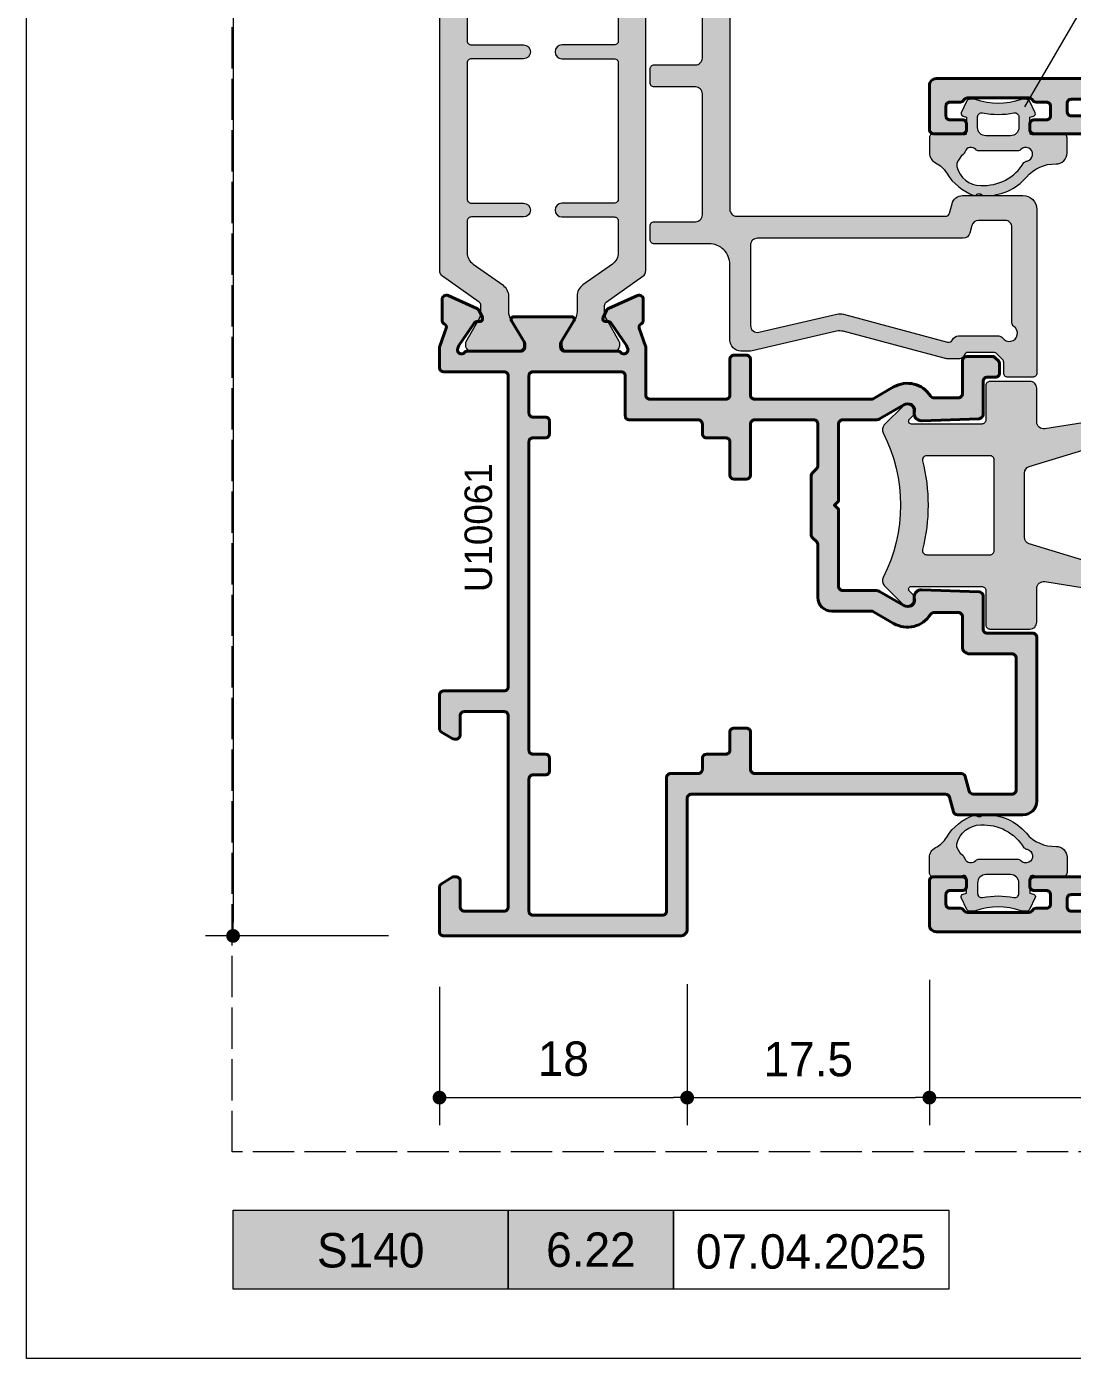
# Model space of a CAD drawing. Header units: millimetres. Extents: x -576 to 4430, y -1196 to 2690.
# Drawn here: x 260 to 336, y -786 to -689.2 of the extents above; entities that cross this region are included whole.
import ezdxf
from ezdxf.enums import TextEntityAlignment as Align

# ---------------------------------------------------------------- set-up
doc = ezdxf.new("R2010")
doc.units = ezdxf.units.MM
doc.header["$LTSCALE"] = 0.25
doc.header["$MEASUREMENT"] = 0
doc.linetypes.add('ACAD_ISO02W100', pattern=[15, 12, -3])
doc.layers.get('0').update_dxf_attribs({"lineweight": 5})
doc.layers.get('Defpoints').update_dxf_attribs({"lineweight": 5})
for name, color, linetype, lineweight in [('01_Aluminum', 4, 'Continuous', 40), ('01_Dimension', 251, 'Continuous', 9), ('01_External Border', 150, 'Continuous', 20), ('01_Fill Plastic', 253, 'Continuous', 0), ('01_Fill Polyamide', 10, 'Continuous', 0), ('01_Plastic', 3, 'Continuous', 20), ('01_Polyamide', 201, 'Continuous', 20), ('01_Text', 40, 'Continuous', 25)]:
    doc.layers.add(name, color=color, linetype=linetype, lineweight=lineweight)
for name, color, linetype, lineweight, true_color in [('01_Fill 2°material', 7, 'Continuous', 0, 0xbfbfbf), ('01_Fill Aluminum', 7, 'Continuous', 0, 0xdcdcdc), ('01_Text [White]', 7, 'Continuous', 25, 0xffffff)]:
    doc.layers.add(name, color=color, linetype=linetype, lineweight=lineweight, true_color=true_color)
doc.layers.add('01_Fill Border Grey', color=7, linetype='Continuous', true_color=0x555655)
doc.layers.add('02_Block Frame', color=7, linetype='Continuous', lineweight=5, true_color=0xe2001a, plot=False)
doc.styles.add('ALUK Main&Secondary Titles', font='GOTHIC.TTF')
doc.styles.add('Aluk Text', font='GOTHIC.TTF')
doc.dimstyles.new('ALUK Manual 1-1', dxfattribs={"dimtxt": 2.5, "dimasz": 1, "dimexe": 2, "dimexo": 4, "dimgap": 1.5, "dimtad": 3, "dimdec": 1, "dimdsep": 46, "dimtxsty": 'Aluk Text', "dimblk": 'DOT', "dimcen": 0, "dimclrd": 256, "dimclre": 256, "dimclrt": 2, "dimaunit": 1, "dimadec": 0, "dimazin": 0, "dimtfac": 0.7, "dimtdec": 1, "dimtmove": 0, "dimatfit": 3, "dimldrblk": 'DOT', "dimfxl": 1, "dimtolj": 2, "dimlwd": -1, "dimlwe": -1, "dimarcsym": 0})

# ---------------------------------------------------------------- blocks, each defined once
blk = doc.blocks.new('serie_')
at = {"layer": '01_Text [White]', "color": 7, "true_color": 0xffffff, "insert": (10, -2.872), "char_height": 2.5, "attachment_point": 5, "style": 'ALUK Main&Secondary Titles'}
blk.add_mtext_dynamic_manual_height_columns('S140', width=20, gutter_width=12.5, heights=[0], dxfattribs=at)
blk = doc.blocks.new('U10061')
at = {"layer": '01_Fill Aluminum', "ltscale": 0.25}
h = blk.add_hatch(color=256, dxfattribs=at)
h.dxf.hatch_style = 1
h.paths.add_polyline_path([(-54.1, 0.514, 0.585524), (-54.405, 0.685), (-55.923, -0.242, -0.137872), (-56.079, -0.286), (-56.3, -0.286, -0.414214), (-56.6, 0.014), (-56.6, 3.867, 0.213411), (-56.7, 4.09, -0.85546), (-56.378, 4.588), (-56.196, 4.507), (-54.567, 3.382, -0.267949), (-54.438, 3.111), (-54.448, 2.996, 0.57735), (-54.163, 2.799), (-53.655, 3.04, 0.177976), (-53.51, 3.188), (-52.56, 5.297, 0.544467), (-52.836, 5.718), (-54.415, 5.708, 0.303984), (-54.632, 5.561, -0.402738), (-54.929, 5.428), (-56.231, 5.896, 0.086513), (-56.333, 5.914), (-59.8, 5.914, -0.414214), (-60.1, 6.214), (-60.1, 11.714, -0.414214), (-59.8, 12.014), (-57.2, 12.014, 0.414214), (-56.9, 12.314), (-56.9, 13.214, 0.414214), (-57.2, 13.514), (-59.8, 13.514, -0.414214), (-60.1, 13.814), (-60.1, 22.289, -0.131652), (-60.06, 22.439), (-59.209, 23.914, 0.400766), (-59.862, 26.598, -0.255626), (-60, 26.851), (-60, 28.614, -0.414214), (-59.7, 28.914), (-57.3, 28.914, 0.414214), (-57, 29.214), (-57, 31.09, 0.198912), (-57.088, 31.302), (-57.313, 31.526, 0.198912), (-57.525, 31.614), (-58.2, 31.614, 0.414214), (-58.5, 31.314), (-58.5, 30.714, -0.414214), (-58.8, 30.414), (-61.211, 30.414, 0.404026), (-61.511, 30.124), (-61.657, 25.931, 0.507842), (-61.047, 25.403, -0.65065), (-60.508, 24.664), (-61.533, 22.888, 0.131652), (-61.6, 22.638), (-61.6, 20.214, -0.414214), (-61.9, 19.914), (-67.5, 19.914), (-67.8, 19.614), (-68.1, 19.914), (-73.7, 19.914, -0.414214), (-74, 20.214), (-74, 22.638, 0.131652), (-74.067, 22.888), (-75.093, 24.664, -0.57735), (-74.66, 25.414), (-74.444, 25.414, 0.424475), (-73.944, 25.931), (-74.09, 30.124, 0.404026), (-74.39, 30.414), (-76.8, 30.414, -0.414214), (-77.1, 30.714), (-77.1, 34.014, 0.414214), (-77.4, 34.314), (-89.3, 34.314, 0.414214), (-90.3, 33.314), (-90.3, 28.546, 0.339454), (-90.078, 28.256), (-89.023, 27.973, -0.339454), (-88.8, 27.684), (-88.8, 9.214, -0.414214), (-89.1, 8.914), (-98.6, 8.914, 0.414214), (-99.1, 8.414), (-99.1, -8.786, 0.414214), (-98.8, -9.086), (-95.57, -9.086, 0.263447), (-95.313, -8.94), (-94.843, -8.157, 0.186238), (-94.806, -7.945, 0.472887), (-95.1, -7.586), (-97, -7.586, -0.414214), (-97.3, -7.286), (-97.3, -4.386, -0.414214), (-97, -4.086), (-83.1, -4.086, -0.414214), (-82.8, -4.386), (-82.8, -7.286, -0.414214), (-83.1, -7.586), (-84.5, -7.586, 0.472887), (-84.795, -7.945, 0.186238), (-84.758, -8.157), (-84.288, -8.94, 0.263447), (-84.031, -9.086), (-81.6, -9.086, 0.414214), (-81.3, -8.786), (-81.3, -4.386, -0.414214), (-81, -4.086), (-58.4, -4.086, -0.414214), (-58.1, -4.386), (-58.1, -8.786, 0.414214), (-57.8, -9.086), (-56.332, -9.086, 0.086513), (-56.231, -9.068), (-54.929, -8.6, -0.392793), (-54.635, -8.726), (-54.628, -8.741, 0.294413), (-54.415, -8.88), (-52.836, -8.89, 0.548619), (-52.562, -8.465), (-53.51, -6.36, 0.177976), (-53.655, -6.212), (-54.163, -5.971, 0.717549), (-54.451, -6.217, -0.329769), (-54.567, -6.554), (-56.196, -7.679), (-56.378, -7.76, -0.855531), (-56.7, -7.263, 0.213411), (-56.6, -7.039), (-56.6, -3.186, -0.414214), (-56.3, -2.886), (-56.079, -2.886, -0.137872), (-55.923, -2.93), (-54.405, -3.857, 0.585524), (-54.1, -3.686)])
h.paths.add_polyline_path([(-58.1, -2.286, -0.414214), (-58.4, -2.586), (-61.1, -2.586, -0.414214), (-61.4, -2.286), (-61.4, -1.386, 0.414214), (-61.7, -1.086), (-62.6, -1.086, 0.414214), (-62.9, -1.386), (-62.9, -2.286, -0.414214), (-63.2, -2.586), (-85.6, -2.586, -0.414214), (-85.9, -2.286), (-85.9, -1.386, 0.414214), (-86.2, -1.086), (-87.1, -1.086, 0.414214), (-87.4, -1.386), (-87.4, -2.286, -0.414214), (-87.7, -2.586), (-97.3, -2.586, -0.414214), (-97.6, -2.286), (-97.6, 7.114, -0.414214), (-97.3, 7.414), (-87.6, 7.414, 0.414214), (-87.3, 7.714), (-87.3, 9.714, -0.414214), (-87, 10.014), (-86.2, 10.014, 0.414214), (-85.9, 10.314), (-85.9, 11.714, -0.414214), (-85.6, 12.014), (-84.3, 12.014, 0.414214), (-84, 12.314), (-84, 13.214, 0.414214), (-84.3, 13.514), (-87, 13.514, -0.414214), (-87.3, 13.814), (-87.3, 28.835, 0.339454), (-87.523, 29.124), (-88.578, 29.407, -0.339454), (-88.8, 29.697), (-88.8, 32.514, -0.414214), (-88.5, 32.814), (-78.9, 32.814, -0.414214), (-78.6, 32.514), (-78.6, 29.414, 0.414214), (-78.1, 28.914), (-75.9, 28.914, -0.414214), (-75.6, 28.614), (-75.6, 26.851, -0.255626), (-75.739, 26.598, 0.400766), (-76.392, 23.914), (-75.541, 22.44, -0.131652), (-75.5, 22.29), (-75.5, 19.414, 0.414214), (-74.5, 18.414), (-70.675, 18.414, -0.198912), (-70.463, 18.326), (-70.138, 18.002, 0.198912), (-69.926, 17.914), (-65.675, 17.914, 0.198912), (-65.463, 18.002), (-65.138, 18.326, -0.198912), (-64.926, 18.414), (-61.9, 18.414, -0.414214), (-61.6, 18.114), (-61.6, 13.814, -0.414214), (-61.9, 13.514), (-65.6, 13.514, 0.414214), (-65.9, 13.214), (-65.9, 12.314, 0.414214), (-65.6, 12.014), (-63.2, 12.014, -0.414214), (-62.9, 11.714), (-62.9, 10.314, 0.414214), (-62.6, 10.014), (-61.9, 10.014, -0.414214), (-61.6, 9.714), (-61.6, 4.714, 0.414214), (-61.3, 4.414), (-58.4, 4.414, -0.414214), (-58.1, 4.114)], flags=16)
at = {"layer": '01_Fill Polyamide', "ltscale": 0.25}
h = blk.add_hatch(color=256, dxfattribs=at)
h.dxf.hatch_style = 1
h.paths.add_polyline_path([(-24.15, 3.909, -0.414214), (-23.85, 3.609), (-23.85, -0.191, 1), (-22.85, -0.191), (-22.85, 3.609, -0.414214), (-22.55, 3.909), (-12.65, 3.909, -0.414214), (-12.35, 3.609), (-12.35, -0.191, 1), (-11.35, -0.191), (-11.35, 3.609, -0.414214), (-11.05, 3.909), (-8.746, 3.909, -0.243523), (-7.929, 3.486), (-6.406, 1.331, 0.243523), (-5.59, 0.909), (-4.488, 0.909, -0.131571), (-3.889, 0.748), (-2.307, -0.165, 0.245162), (-2.122, -0.173, 0.507822), (-1.6, 0.209), (-1.6, 3.609, 0.577243), (-2.2, 3.955), (-2.403, 3.849, -0.214427), (-2.307, 3.982), (-3.889, 3.069, -0.131571), (-4.488, 2.909), (-5.072, 2.909), (-7.043, 5.697, 0.243523), (-7.451, 5.909), (-50.749, 5.909, 0.243523), (-51.158, 5.697), (-53.129, 2.909), (-53.712, 2.909, -0.131571), (-54.312, 3.069), (-55.894, 3.982, 0.131571), (-55.994, 4.009, 0.640071), (-56.6, 3.609), (-56.6, 0.209, 0.414214), (-56.2, -0.191, 0.469011), (-55.894, -0.165), (-54.312, 0.748, -0.131571), (-53.712, 0.909), (-52.611, 0.909, 0.243523), (-51.794, 1.331), (-50.272, 3.486, -0.243523), (-49.455, 3.909), (-47.15, 3.909, -0.414214), (-46.85, 3.609), (-46.85, -0.191, 1), (-45.85, -0.191), (-45.85, 3.609, -0.414214), (-45.55, 3.909), (-35.65, 3.909, -0.414214), (-35.35, 3.609), (-35.35, -0.191, 1), (-34.35, -0.191), (-34.35, 3.609, -0.414214), (-34.05, 3.909)])
h = blk.add_hatch(color=256, dxfattribs=at)
h.dxf.hatch_style = 1
h.paths.add_polyline_path([(-7.451, -9.071, 0.243523), (-7.043, -8.859), (-5.072, -6.071), (-4.488, -6.071, -0.131571), (-3.889, -6.231), (-2.307, -7.144, 0.245162), (-2.122, -7.152, 0.507822), (-1.6, -6.771), (-1.6, -3.371, 0.577243), (-2.2, -3.024), (-2.403, -3.131, -0.214427), (-2.307, -2.998), (-3.889, -3.91, -0.131571), (-4.488, -4.071), (-5.59, -4.071, 0.243523), (-6.406, -4.494), (-7.929, -6.648, -0.243523), (-8.746, -7.071), (-11.05, -7.071, -0.414214), (-11.35, -6.771), (-11.35, -2.971, 1), (-12.35, -2.971), (-12.35, -6.771, -0.414214), (-12.65, -7.071), (-22.55, -7.071, -0.414214), (-22.85, -6.771), (-22.85, -2.971, 1), (-23.85, -2.971), (-23.85, -6.771, -0.414214), (-24.15, -7.071), (-34.05, -7.071, -0.414214), (-34.35, -6.771), (-34.35, -2.971, 1), (-35.35, -2.971), (-35.35, -6.771, -0.414214), (-35.65, -7.071), (-45.55, -7.071, -0.414214), (-45.85, -6.771), (-45.85, -2.971, 1), (-46.85, -2.971), (-46.85, -6.771, -0.414214), (-47.15, -7.071), (-49.455, -7.071, -0.243523), (-50.272, -6.648), (-51.794, -4.494, 0.243523), (-52.611, -4.071), (-53.712, -4.071, -0.131571), (-54.312, -3.91), (-55.894, -2.998, 0.131571), (-55.994, -2.971, 0.640071), (-56.6, -3.371), (-56.6, -6.771, 0.414214), (-56.2, -7.171, 0.469011), (-55.894, -7.144), (-54.312, -6.231, -0.131571), (-53.712, -6.071), (-53.129, -6.071), (-51.158, -8.859, 0.243523), (-50.749, -9.071)])
at = {"layer": '01_Aluminum'}
blk.add_lwpolyline([(-57.088, 31.302, -0.198912), (-57, 31.09), (-57, 31.214), (-57.088, 31.302), (-57.313, 31.526, 0.198912), (-57.525, 31.614), (-58.2, 31.614, 0.414214), (-58.5, 31.314), (-58.5, 30.714, -0.414214), (-58.8, 30.414), (-61.211, 30.414, 0.404026), (-61.511, 30.124), (-61.657, 25.931, 0.424475), (-61.157, 25.414), (-60.941, 25.414, -0.57735), (-60.508, 24.664), (-61.533, 22.888, 0.131652), (-61.6, 22.638), (-61.6, 20.214, -0.414214), (-61.9, 19.914), (-67.5, 19.914), (-67.8, 19.614), (-68.1, 19.914), (-73.7, 19.914, -0.414214), (-74, 20.214), (-74, 22.638, 0.131652), (-74.067, 22.888), (-75.093, 24.664, -0.57735), (-74.66, 25.414), (-74.444, 25.414, 0.424475), (-73.944, 25.931), (-74.09, 30.124, 0.404026), (-74.39, 30.414), (-76.8, 30.414, -0.414214), (-77.1, 30.714), (-77.1, 34.014, 0.414214), (-77.4, 34.314), (-89.3, 34.314, 0.414214), (-90.3, 33.314), (-90.3, 28.546, 0.339454), (-90.078, 28.256), (-89.023, 27.973, -0.339454), (-88.8, 27.684), (-88.8, 9.214, -0.414214), (-89.1, 8.914), (-98.6, 8.914, 0.414214), (-99.1, 8.414), (-99.1, -8.786, 0.414214), (-98.8, -9.086), (-95.57, -9.086, 0.263447), (-95.313, -8.94), (-94.843, -8.157, 0.135933), (-94.8, -8.003), (-94.8, -7.886, 0.414214), (-95.1, -7.586), (-97, -7.586, -0.414214), (-97.3, -7.286), (-97.3, -4.386, -0.414214), (-97, -4.086), (-83.1, -4.086, -0.414214), (-82.8, -4.386), (-82.8, -7.286, -0.414214), (-83.1, -7.586), (-84.5, -7.586, 0.414214), (-84.8, -7.886), (-84.8, -8.003, 0.135933), (-84.758, -8.157), (-84.288, -8.94, 0.263447), (-84.031, -9.086), (-81.6, -9.086, 0.414214), (-81.3, -8.786), (-81.3, -4.386, -0.414214), (-81, -4.086), (-58.4, -4.086, -0.414214), (-58.1, -4.386), (-58.1, -8.786, 0.414214), (-57.8, -9.086), (-56.332, -9.086, 0.086513), (-56.231, -9.068), (-54.929, -8.6, -0.392793), (-54.635, -8.726), (-54.628, -8.741, 0.294413), (-54.415, -8.88), (-52.836, -8.89, 0.548619), (-52.562, -8.465), (-53.51, -6.36, 0.177976), (-53.655, -6.212), (-54.163, -5.971, 0.57735), (-54.448, -6.168), (-54.438, -6.283, -0.267949), (-54.567, -6.554), (-56.196, -7.679), (-56.378, -7.76, -0.85546), (-56.7, -7.263, 0.213411), (-56.6, -7.039), (-56.6, -3.186, -0.414214), (-56.3, -2.886), (-56.079, -2.886, -0.137872), (-55.923, -2.93), (-54.405, -3.857, 0.585524), (-54.1, -3.686), (-54.1, 0.514, 0.585524), (-54.405, 0.685), (-55.923, -0.242, -0.137872), (-56.079, -0.286), (-56.3, -0.286, -0.414214), (-56.6, 0.014), (-56.6, 3.867, 0.213411), (-56.7, 4.09, -0.85546), (-56.378, 4.588), (-56.196, 4.507), (-54.567, 3.382, -0.267949), (-54.438, 3.111), (-54.448, 2.996, 0.57735), (-54.163, 2.799), (-53.655, 3.04, 0.177976), (-53.51, 3.188), (-52.562, 5.293, 0.548619), (-52.836, 5.718), (-54.415, 5.708, 0.294413), (-54.628, 5.568), (-54.635, 5.554, -0.392793), (-54.929, 5.428), (-56.231, 5.896, 0.086513), (-56.333, 5.914), (-59.8, 5.914, -0.414214), (-60.1, 6.214), (-60.1, 11.714, -0.414214), (-59.8, 12.014), (-57.2, 12.014, 0.414214), (-56.9, 12.314), (-56.9, 13.214, 0.414214), (-57.2, 13.514), (-59.8, 13.514, -0.414214), (-60.1, 13.814), (-60.1, 22.289, -0.131652), (-60.06, 22.439), (-59.209, 23.914, 0.400766), (-59.862, 26.598, -0.255626), (-60, 26.851), (-60, 28.614, -0.414214), (-59.7, 28.914), (-57.3, 28.914, 0.414214), (-57, 29.214), (-57, 31.09)], format="xyb", dxfattribs=at)
blk.add_lwpolyline([(-87.3, 28.835), (-87.3, 13.814, 0.414214), (-87, 13.514), (-84.3, 13.514, -0.414214), (-84, 13.214), (-84, 12.314, -0.414214), (-84.3, 12.014), (-85.6, 12.014, 0.414214), (-85.9, 11.714), (-85.9, 10.314, -0.414214), (-86.2, 10.014), (-87, 10.014, 0.414214), (-87.3, 9.714), (-87.3, 7.714, -0.414214), (-87.6, 7.414), (-97.3, 7.414, 0.414214), (-97.6, 7.114), (-97.6, -2.286, 0.414214), (-97.3, -2.586), (-87.7, -2.586, 0.414214), (-87.4, -2.286), (-87.4, -1.386, -0.414214), (-87.1, -1.086), (-86.2, -1.086, -0.414214), (-85.9, -1.386), (-85.9, -2.286, 0.414214), (-85.6, -2.586), (-63.2, -2.586, 0.414214), (-62.9, -2.286), (-62.9, -1.386, -0.414214), (-62.6, -1.086), (-61.7, -1.086, -0.414214), (-61.4, -1.386), (-61.4, -2.286, 0.414214), (-61.1, -2.586), (-58.4, -2.586, 0.414214), (-58.1, -2.286), (-58.1, 4.114, 0.414214), (-58.4, 4.414), (-61.3, 4.414, -0.414214), (-61.6, 4.714), (-61.6, 9.714, 0.414214), (-61.9, 10.014), (-62.6, 10.014, -0.414214), (-62.9, 10.314), (-62.9, 11.714, 0.414214), (-63.2, 12.014), (-65.6, 12.014, -0.414214), (-65.9, 12.314), (-65.9, 13.214, -0.414214), (-65.6, 13.514), (-61.9, 13.514, 0.414214), (-61.6, 13.814), (-61.6, 18.114, 0.414214), (-61.9, 18.414), (-64.926, 18.414, 0.198912), (-65.138, 18.326), (-65.463, 18.002, -0.198912), (-65.675, 17.914), (-69.926, 17.914, -0.198912), (-70.138, 18.002), (-70.463, 18.326, 0.198912), (-70.675, 18.414), (-74.5, 18.414, -0.414214), (-75.5, 19.414), (-75.5, 22.29, 0.131652), (-75.541, 22.44), (-76.392, 23.914, -0.400766), (-75.739, 26.598, 0.255626), (-75.6, 26.851), (-75.6, 28.614, 0.414214), (-75.9, 28.914), (-78.1, 28.914, -0.414214), (-78.6, 29.414), (-78.6, 32.514, 0.414214), (-78.9, 32.814), (-88.5, 32.814, 0.414214), (-88.8, 32.514), (-88.8, 29.697, 0.339454), (-88.578, 29.407), (-87.523, 29.124, -0.339454)], format="xyb", close=True, dxfattribs=at)
at = {"layer": '01_Polyamide', "extrusion": (0, 0, -1)}
for points in [[(24.15, 3.909), (34.05, 3.909, -0.414214), (34.35, 3.609), (34.35, -0.191, 1), (35.35, -0.191), (35.35, 3.609, -0.414214), (35.65, 3.909), (45.55, 3.909, -0.414214), (45.85, 3.609), (45.85, -0.191, 1), (46.85, -0.191), (46.85, 3.609, -0.414214), (47.15, 3.909), (49.455, 3.909, -0.243523), (50.272, 3.486), (51.794, 1.331, 0.243523), (52.611, 0.909), (53.712, 0.909, -0.131571), (54.312, 0.748), (55.894, -0.165, 0.131571), (55.994, -0.191), (56.2, -0.191, 0.414214), (56.6, 0.209), (56.6, 3.609, 0.414214), (56.2, 4.009), (55.994, 4.009, 0.131571), (55.894, 3.982), (54.312, 3.069, -0.131571), (53.712, 2.909), (53.284, 2.909, -0.243523), (53.039, 3.035), (51.158, 5.697, 0.243523), (50.749, 5.909), (7.451, 5.909, 0.243523)], [(24.15, -7.071), (34.05, -7.071, 0.414214), (34.35, -6.771), (34.35, -2.971, -1), (35.35, -2.971), (35.35, -6.771, 0.414214), (35.65, -7.071), (45.55, -7.071, 0.414214), (45.85, -6.771), (45.85, -2.971, -1), (46.85, -2.971), (46.85, -6.771, 0.414214), (47.15, -7.071), (49.455, -7.071, 0.243523), (50.272, -6.648), (51.794, -4.494, -0.243523), (52.611, -4.071), (53.712, -4.071, 0.131571), (54.312, -3.91), (55.894, -2.998, -0.131571), (55.994, -2.971), (56.2, -2.971, -0.414214), (56.6, -3.371), (56.6, -6.771, -0.414214), (56.2, -7.171), (55.994, -7.171, -0.131571), (55.894, -7.144), (54.312, -6.231, 0.131571), (53.712, -6.071), (53.284, -6.071, 0.243523), (53.039, -6.198), (51.158, -8.859, -0.243523), (50.749, -9.071), (7.451, -9.071, -0.243523)]]:
    blk.add_lwpolyline(points, format="xyb", dxfattribs=at)
blk = doc.blocks.new('V31208')
at = {"layer": '01_Fill Plastic', "ltscale": 0.25}
h = blk.add_hatch(color=256, dxfattribs=at)
h.dxf.hatch_style = 1
h.paths.add_polyline_path([(49.051, -0.75), (54.551, -0.75, 0.414214), (55.351, 0.05), (55.351, 0.636, 0.056761), (55.325, 0.861), (53.907, 7.008, -0.122431), (53.915, 7.49), (55.871, 14.827, 0.065217), (55.904, 15.085), (55.904, 15.97, 0.347572), (55.678, 16.265, -0.344242), (55.451, 16.556), (55.451, 18.426, -0.198912), (55.539, 18.638), (55.963, 19.062, -0.198912), (56.175, 19.15), (56.951, 19.15, 0.414214), (57.251, 19.45), (57.251, 21.25, 0.414214), (56.951, 21.55), (45.051, 21.55, 0.414214), (44.051, 20.55), (44.051, 16.165, 0.339788), (44.645, 15.392), (45.328, 15.209, -0.339788), (45.551, 14.92), (45.551, -0.25, -0.414214), (45.051, -0.75), (10.651, -0.75, -0.414214), (10.151, -0.25), (10.151, 14.92, -0.339788), (10.374, 15.209), (11.057, 15.392, 0.339788), (11.651, 16.165), (11.651, 20.55, 0.414214), (10.651, 21.55), (-1.249, 21.55, 0.414214), (-1.549, 21.25), (-1.549, 19.45, 0.414214), (-1.249, 19.15), (-0.473, 19.15, -0.198912), (-0.261, 19.062), (0.163, 18.638, -0.198912), (0.251, 18.426), (0.251, 16.556, -0.310329), (0.059, 16.276), (-0.01, 16.25, 0.310329), (-0.203, 15.97), (-0.203, 15.085, 0.065217), (-0.169, 14.827), (1.787, 7.49, -0.122431), (1.795, 7.008), (0.376, 0.861, 0.056761), (0.351, 0.636), (0.351, 0.05, 0.414214), (1.151, -0.75), (6.651, -0.75, -0.414214), (8.151, -2.25), (8.151, -6.25, 0.414214), (8.451, -6.55), (9.451, -6.55, 0.414214), (9.751, -6.25), (9.751, -3.25, -0.414214), (10.251, -2.75), (19.051, -2.75, -0.414214), (19.551, -3.25), (19.551, -6.25, 0.414214), (19.851, -6.55), (20.851, -6.55, 0.414214), (21.151, -6.25), (21.151, -3.25, -0.414214), (21.651, -2.75), (34.051, -2.75, -0.414214), (34.551, -3.25), (34.551, -6.25, 0.414214), (34.851, -6.55), (35.851, -6.55, 0.414214), (36.151, -6.25), (36.151, -3.25, -0.414214), (36.651, -2.75), (45.451, -2.75, -0.414214), (45.951, -3.25), (45.951, -6.25, 0.414214), (46.251, -6.55), (47.251, -6.55, 0.414214), (47.551, -6.25), (47.551, -2.25, -0.414214)])
h.paths.add_polyline_path([(47.151, 1.25), (47.151, 16.202, 0.339788), (46.78, 16.685), (46.222, 16.834, -0.339788), (45.851, 17.317), (45.851, 19.25, -0.414214), (46.351, 19.75), (53.303, 19.75, 0.250492), (53.552, 19.883, -1.218525), (54.384, 19.051, 0.250492), (54.251, 18.802), (54.251, 15.869, 0.288137), (54.534, 15.419, -0.360122), (54.694, 15.071), (52.679, 7.511, 0.122431), (52.67, 7.029), (53.978, 1.362, -0.482314), (53.491, 0.75), (47.651, 0.75, -0.414214)], flags=16)
h.paths.add_polyline_path([(8.051, 0.75), (2.211, 0.75, -0.482314), (1.724, 1.362), (3.031, 7.029, 0.122431), (3.023, 7.511), (1.008, 15.071, -0.360122), (1.168, 15.419, 0.288137), (1.451, 15.869), (1.451, 18.802, 0.250492), (1.318, 19.051, -1.218525), (2.15, 19.883, 0.250492), (2.399, 19.75), (9.351, 19.75, -0.414214), (9.851, 19.25), (9.851, 17.317, -0.339788), (9.48, 16.834), (8.922, 16.685, 0.339788), (8.551, 16.202), (8.551, 1.25, -0.414214)], flags=16)
at = {"layer": '01_Plastic'}
for points in [[(9.451, -6.55, 0.414214), (9.751, -6.25), (9.751, -3.25, -0.414214), (10.251, -2.75), (19.051, -2.75, -0.414214), (19.551, -3.25), (19.551, -6.25, 0.414214), (19.851, -6.55), (20.851, -6.55, 0.414214), (21.151, -6.25), (21.151, -3.25, -0.414214), (21.651, -2.75), (34.051, -2.75, -0.414214), (34.551, -3.25), (34.551, -6.25, 0.414214), (34.851, -6.55), (35.851, -6.55, 0.414214), (36.151, -6.25), (36.151, -3.25, -0.414214), (36.651, -2.75), (45.451, -2.75, -0.414214), (45.951, -3.25), (45.951, -6.25, 0.414214), (46.251, -6.55), (47.251, -6.55, 0.414214), (47.551, -6.25), (47.551, -2.25, -0.414214), (49.051, -0.75), (54.551, -0.75, 0.414214), (55.351, 0.05), (55.351, 0.636, 0.056761), (55.325, 0.861), (53.907, 7.008, -0.122431), (53.915, 7.49), (55.871, 14.827, 0.065217), (55.904, 15.085), (55.904, 15.97, 0.310329), (55.712, 16.25), (55.643, 16.276, -0.310329), (55.451, 16.556), (55.451, 18.426, -0.198912), (55.539, 18.638), (55.963, 19.062, -0.198912), (56.175, 19.15), (56.951, 19.15, 0.414214), (57.251, 19.45), (57.251, 21.25, 0.414214), (56.951, 21.55), (45.051, 21.55, 0.414214), (44.051, 20.55), (44.051, 16.165, 0.339788), (44.645, 15.392), (45.328, 15.209, -0.339788), (45.551, 14.92), (45.551, -0.25, -0.414214), (45.051, -0.75), (10.651, -0.75, -0.414214), (10.151, -0.25), (10.151, 14.92, -0.339788), (10.374, 15.209), (11.057, 15.392, 0.339788), (11.651, 16.165), (11.651, 20.55, 0.414214), (10.651, 21.55), (-1.249, 21.55, 0.414214), (-1.549, 21.25), (-1.549, 19.45, 0.414214), (-1.249, 19.15), (-0.473, 19.15, -0.198912), (-0.261, 19.062), (0.163, 18.638, -0.198912), (0.251, 18.426), (0.251, 16.556, -0.310329), (0.059, 16.276), (-0.01, 16.25, 0.310329), (-0.203, 15.97), (-0.203, 15.085, 0.065217), (-0.169, 14.827), (1.787, 7.49, -0.122431), (1.795, 7.008), (0.376, 0.861, 0.056761), (0.351, 0.636), (0.351, 0.05, 0.414214), (1.151, -0.75), (6.651, -0.75, -0.414214), (8.151, -2.25), (8.151, -6.25, 0.414214), (8.451, -6.55)], [(1.724, 1.362), (3.031, 7.029, 0.122431), (3.023, 7.511), (1.008, 15.071, -0.360122), (1.168, 15.419, 0.288137), (1.451, 15.869), (1.451, 18.802, 0.250492), (1.318, 19.051, -1.218525), (2.15, 19.883, 0.250492), (2.399, 19.75), (9.351, 19.75, -0.414214), (9.851, 19.25), (9.851, 17.317, -0.339788), (9.48, 16.834), (8.922, 16.685, 0.339788), (8.551, 16.202), (8.551, 1.25, -0.414214), (8.051, 0.75), (2.211, 0.75, -0.482314)], [(52.679, 7.511), (54.694, 15.071, 0.360122), (54.534, 15.419, -0.288137), (54.251, 15.869), (54.251, 18.802, -0.250492), (54.384, 19.051, 1.218525), (53.552, 19.883, -0.250492), (53.303, 19.75), (46.351, 19.75, 0.414214), (45.851, 19.25), (45.851, 17.317, 0.339788), (46.222, 16.834), (46.78, 16.685, -0.339788), (47.151, 16.202), (47.151, 1.25, 0.414214), (47.651, 0.75), (53.491, 0.75, 0.482314), (53.978, 1.362), (52.67, 7.029, -0.122431)]]:
    blk.add_lwpolyline(points, format="xyb", close=True, dxfattribs=at)
blk = doc.blocks.new('U10140')
at = {"layer": '01_Fill Aluminum', "ltscale": 0.25}
h = blk.add_hatch(color=256, dxfattribs=at)
h.dxf.hatch_style = 1
h.paths.add_polyline_path([(28.199, -8.5), (27.899, -8.2), (28.199, -7.9), (28.199, -2.754, -0.400839), (29.154, -1.755), (34.699, -1.5), (35.4, -1.5, -0.414214), (35.7, -1.8), (35.7, -3.7, 0.414214), (36, -4), (38.1, -4, 0.414214), (38.4, -3.7), (38.4, -3, 0.414214), (38.1, -2.7), (37.2, -2.7, -0.414214), (36.9, -2.4), (36.9, -1.8, -0.414214), (37.2, -1.5), (53.7, -1.5, -0.414214), (54, -1.8), (54, -2.4, -0.414214), (53.7, -2.7), (52.8, -2.7, 0.414214), (52.5, -3), (52.5, -3.7, 0.414214), (52.8, -4), (56.4, -4, 0.414214), (56.7, -3.7), (56.7, -3.3, 0.414214), (56.4, -3), (55.5, -3, -0.414214), (55.2, -2.7), (55.2, -2.002, -0.414214), (55.5, -1.702), (56.25, -1.702, 0.267949), (56.51, -1.552, -0.267949), (56.77, -1.402), (61.23, -1.402, -0.267949), (61.49, -1.552, 0.267949), (61.75, -1.702), (62.5, -1.702, -0.414214), (62.8, -2.002), (62.8, -2.7, -0.414214), (62.5, -3), (61.6, -3, 0.414214), (61.3, -3.3), (61.3, -3.7, 0.414214), (61.6, -4), (63.7, -4, 0.414214), (64, -3.7), (64, -0.5, 0.414214), (63.5, 0), (0.3, 0, 0.414214), (0, -0.3), (0, -3.549, 0.267949), (0.15, -3.809), (0.93, -4.26, 0.131652), (1.08, -4.3, 0.569051), (1.5, -4), (1.5, -2.1, -0.414214), (1.8, -1.8), (4.7, -1.8, -0.414214), (5, -2.1), (5, -7.269, 0.086513), (5.018, -7.371), (5.485, -8.671, -0.392793), (5.36, -8.966), (5.345, -8.972, 0.294413), (5.206, -9.185), (5.195, -10.764, 0.548619), (5.62, -11.039), (7.726, -10.09, 0.177976), (7.873, -9.945), (8.114, -9.438, 0.717549), (7.869, -9.149, -0.329769), (7.531, -9.033), (6.407, -7.405), (6.325, -7.222, -0.855531), (6.823, -6.9, 0.213411), (7.047, -7), (10.899, -7, -0.414214), (11.199, -7.3), (11.199, -7.606), (10.229, -9.196, 0.585524), (10.399, -9.5), (10.749, -9.5, -0.414214), (11.049, -9.8), (11.049, -13.213, 0.181148), (11.296, -13.87, 0.307022), (12.224, -14.5), (13.65, -14.5, 0.585524), (13.821, -14.196), (12.85, -12.606), (12.85, -12.3, -0.414214), (13.15, -12), (17.003, -12, 0.213411), (17.226, -11.9, -0.85546), (17.724, -12.222), (17.643, -12.405), (16.518, -14.033, -0.267949), (16.247, -14.162), (16.132, -14.153, 0.57735), (15.935, -14.438), (16.176, -14.945, 0.177976), (16.324, -15.09), (18.433, -16.04, 0.544467), (18.854, -15.764), (18.844, -14.185, 0.303984), (18.697, -13.969, -0.402738), (18.564, -13.671), (19.094, -12.198, -0.316363), (19.376, -12), (26.199, -12, -0.414214), (26.699, -12.5, 0.414214), (27.199, -13), (27.699, -13, 0.414214), (28.199, -12.5)])
h.paths.add_polyline_path([(26.399, -10.5), (13.299, -10.5, -0.414214), (12.999, -10.2), (12.999, -8.5), (12.699, -8.2), (12.999, -7.9), (12.999, -5.7, 0.414214), (12.699, -5.4), (6.8, -5.4, -0.414214), (6.5, -5.1), (6.5, -1.8, -0.414214), (6.8, -1.5), (26.399, -1.5, -0.414214), (26.699, -1.8), (26.699, -10.2, -0.414214)], flags=16)
h.paths.add_polyline_path([(64, -58.3, 0.414214), (63.7, -58), (61.6, -58, 0.414214), (61.3, -58.3), (61.3, -58.7, 0.414214), (61.6, -59), (62.5, -59, -0.414214), (62.8, -59.3), (62.8, -59.998, -0.414214), (62.5, -60.298), (61.75, -60.298, 0.267949), (61.49, -60.448, -0.267949), (61.23, -60.598), (56.77, -60.598, -0.267949), (56.51, -60.448, 0.267949), (56.25, -60.298), (55.5, -60.298, -0.414214), (55.2, -59.998), (55.2, -59.3, -0.414214), (55.5, -59), (56.4, -59, 0.414214), (56.7, -58.7), (56.7, -58.3, 0.414214), (56.4, -58), (52.8, -58, 0.414214), (52.5, -58.3), (52.5, -59, 0.414214), (52.8, -59.3), (53.7, -59.3, -0.414214), (54, -59.6), (54, -60.2, -0.414214), (53.7, -60.5), (37.2, -60.5, -0.414214), (36.9, -60.2), (36.9, -59.6, -0.414214), (37.2, -59.3), (38.1, -59.3, 0.414214), (38.4, -59), (38.4, -58.3, 0.414214), (38.1, -58), (36, -58, 0.414214), (35.7, -58.3), (35.7, -60.2, -0.414214), (35.4, -60.5), (34.699, -60.5), (29.154, -60.245, -0.400839), (28.199, -59.246), (28.199, -54.1), (27.899, -53.8), (28.199, -53.5), (28.199, -49.5, 0.414214), (27.699, -49), (27.199, -49, 0.414214), (26.699, -49.5, -0.414214), (26.199, -50), (19.376, -50, -0.316363), (19.094, -49.802), (18.564, -48.329, -0.392793), (18.69, -48.034), (18.705, -48.028, 0.294413), (18.844, -47.815), (18.854, -46.236, 0.548619), (18.429, -45.961), (16.324, -46.91, 0.177976), (16.176, -47.055), (15.935, -47.562, 0.717549), (16.181, -47.851, -0.329769), (16.518, -47.967), (17.643, -49.595), (17.724, -49.778, -0.855531), (17.226, -50.1, 0.213411), (17.003, -50), (13.15, -50, -0.414214), (12.85, -49.7), (12.85, -49.394), (13.821, -47.804, 0.585524), (13.65, -47.5), (12.224, -47.5, 0.307022), (11.296, -48.13, 0.181148), (11.049, -48.787), (11.049, -52.2, -0.414214), (10.749, -52.5), (10.399, -52.5, 0.585524), (10.229, -52.804), (11.199, -54.394), (11.199, -54.7, -0.414214), (10.899, -55), (7.047, -55, 0.213411), (6.823, -55.1, -0.85546), (6.325, -54.778), (6.407, -54.595), (7.531, -52.967, -0.267949), (7.802, -52.838), (7.917, -52.847, 0.57735), (8.114, -52.562), (7.873, -52.055, 0.177976), (7.726, -51.91), (5.617, -50.96, 0.544467), (5.195, -51.236), (5.206, -52.815, 0.303984), (5.352, -53.031, -0.402738), (5.485, -53.329), (5.018, -54.629, 0.086513), (5, -54.731), (5, -59.246, -0.400839), (4.046, -60.245), (-1.5, -60.5), (-7.7, -60.5, -0.414214), (-8, -60.2), (-8, -58.8, -0.414214), (-7.7, -58.5), (-6.8, -58.5, 0.414214), (-6.5, -58.2), (-6.5, -57.8, 0.414214), (-6.8, -57.5), (-9.8, -57.5, 0.414214), (-10.5, -58.2, 0.414214), (-10.2, -58.5), (-9.5, -58.5, -0.414214), (-9.2, -58.8), (-9.2, -60, -0.414214), (-9.9, -60.7), (-16.1, -60.7, -0.414214), (-16.8, -60), (-16.8, -58.8, -0.414214), (-16.5, -58.5), (-15.8, -58.5, 0.414214), (-15.5, -58.2, 0.414214), (-16.2, -57.5), (-17.7, -57.5, 0.414214), (-18, -57.8), (-18, -61.7, 0.414214), (-17.7, -62), (63.5, -62, 0.414214), (64, -61.5)])
h.paths.add_polyline_path([(26.399, -60.5), (6.8, -60.5, -0.414214), (6.5, -60.2), (6.5, -56.9, -0.414214), (6.8, -56.6), (12.699, -56.6, 0.414214), (12.999, -56.3), (12.999, -54.1), (12.699, -53.8), (12.999, -53.5), (12.999, -51.8, -0.414214), (13.299, -51.5), (26.399, -51.5, -0.414214), (26.699, -51.8), (26.699, -60.2, -0.414214)], flags=16)
at = {"layer": '01_Aluminum'}
for points in [[(37.2, -1.5), (53.7, -1.5, -0.414214), (54, -1.8), (54, -2.4, -0.414214), (53.7, -2.7), (52.8, -2.7, 0.414214)], [(52.8, -4), (56.4, -4, 0.414214), (56.7, -3.7), (56.7, -3.3, 0.414214), (56.4, -3), (55.5, -3, -0.414214), (55.2, -2.7), (55.2, -2.002, -0.414214), (55.5, -1.702), (56.25, -1.702, 0.267949), (56.51, -1.552, -0.267949), (56.77, -1.402), (61.23, -1.402, -0.267949), (61.49, -1.552, 0.267949), (61.75, -1.702), (62.5, -1.702, -0.414214), (62.8, -2.002), (62.8, -2.7, -0.414214), (62.5, -3), (61.6, -3, 0.414214), (61.3, -3.3), (61.3, -3.7, 0.414214), (61.6, -4), (63.7, -4, 0.414214), (64, -3.7), (64, -0.5, 0.414214), (63.5, 0), (0.3, 0, 0.414214)], [(37.2, -60.5), (53.7, -60.5, 0.414214), (54, -60.2), (54, -59.6, 0.414214), (53.7, -59.3), (52.8, -59.3, -0.414214)], [(52.8, -58), (56.4, -58, -0.414214), (56.7, -58.3), (56.7, -58.7, -0.414214), (56.4, -59), (55.5, -59, 0.414214), (55.2, -59.3), (55.2, -59.998, 0.414214), (55.5, -60.298), (56.25, -60.298, -0.267949), (56.51, -60.448, 0.267949), (56.77, -60.598), (61.23, -60.598, 0.267949), (61.49, -60.448, -0.267949), (61.75, -60.298), (62.5, -60.298, 0.414214), (62.8, -59.998), (62.8, -59.3, 0.414214), (62.5, -59), (61.6, -59, -0.414214), (61.3, -58.7), (61.3, -58.3, -0.414214), (61.6, -58), (63.7, -58, -0.414214), (64, -58.3), (64, -61.5, -0.414214), (63.5, -62), (-17.7, -62, -0.414214)]]:
    blk.add_lwpolyline(points, format="xyb", dxfattribs=at)
blk = doc.blocks.new('V03030')
at = {"layer": '01_Fill 2°material', "ltscale": 0.25}
h = blk.add_hatch(color=256, dxfattribs=at)
h.dxf.hatch_style = 1
h.paths.add_polyline_path([(2.598, 2.9), (2.691, 2.552, -0.493042), (2.498, 2.3), (1.398, 2.3), (1.331, 2.552, 0.418496), (1.083, 2.692), (0.205, 2.279, 0.221695), (0.098, 2.049), (0.098, 1.758, 0.08472), (0.115, 1.658, -0.170664), (0.115, -1.658, 0.08472), (0.098, -1.758), (0.098, -2.049, 0.221695), (0.205, -2.279), (1.083, -2.692, 0.418496), (1.331, -2.552), (1.398, -2.3), (2.498, -2.3, -0.493042), (2.691, -2.552), (2.598, -2.9), (2.598, -4.7, 0.414214), (2.898, -5), (3.998, -5, 0.414214), (4.798, -4.2, -0.228088), (5.76, -2.041, 0.228712), (7.097, 0.972, 0.102869), (7.039, 1.198, -0.380462), (7.023, 1.574, 0.327737), (7.095, 1.722, 0.177234), (5.48, 3.735, -0.143501), (4.713, 4.558, 0.283896), (3.998, 5), (2.898, 5, 0.414214), (2.598, 4.7)])
h.paths.add_polyline_path([(4.686, 2.973, -0.152953), (4.984, 2.996, -0.349474), (6.359, 1.269, -0.278774), (4.699, -1.872, 0.128257), (4.588, -2.099, -1.366185), (3.754, -1.637, 0.206032), (3.848, -1.419), (3.848, 1.419, 0.206032), (3.754, 1.637, -0.577092), (3.892, 2.404, 0.132253), (4.105, 2.552, -0.123363)], flags=16)
h.paths.add_polyline_path([(2.748, 0.9), (2.748, -0.9, -0.414214), (2.148, -1.5), (1.379, -1.5, -0.473474), (1.085, -1.141, 0.099331), (1.085, 1.141, -0.473474), (1.379, 1.5), (2.148, 1.5, -0.414214)], flags=16)
at = {"layer": '01_Plastic'}
for points in [[(2.598, -2.9), (2.691, -2.552, 0.493042), (2.498, -2.3), (1.398, -2.3), (1.331, -2.552, -0.418496), (1.083, -2.692), (0.205, -2.279, -0.221695), (0.098, -2.049), (0.098, -1.758, -0.08472), (0.115, -1.658, 0.170664), (0.115, 1.658, -0.08472), (0.098, 1.758), (0.098, 2.049, -0.221695), (0.205, 2.279), (1.083, 2.692, -0.418496), (1.331, 2.552), (1.398, 2.3), (2.498, 2.3, 0.493042), (2.691, 2.552), (2.598, 2.9), (2.598, 4.7, -0.414214), (2.898, 5), (3.998, 5, -0.283896), (4.713, 4.558, 0.141119), (5.463, 3.744, -0.175605), (7.081, 1.763, -0.414638), (7.023, 1.574, 0.380462), (7.039, 1.198, -0.102869), (7.097, 0.972, -0.229245), (5.754, -2.045, 0.227349), (4.798, -4.2, -0.414214), (3.998, -5), (2.898, -5, -0.414214), (2.598, -4.7)], [(6.359, 1.269, -0.278774), (4.699, -1.872, 0.128257), (4.588, -2.099, -1.366185), (3.754, -1.637, 0.206032), (3.848, -1.419), (3.848, 1.419, 0.206032), (3.754, 1.637, -0.577092), (3.892, 2.404, 0.132253), (4.105, 2.552, -0.123363), (4.686, 2.973, -0.152953), (4.984, 2.996, -0.349474)]]:
    blk.add_lwpolyline(points, format="xyb", close=True, dxfattribs=at)
blk.add_lwpolyline([(2.748, -0.9), (2.748, 0.9, 0.414214), (2.148, 1.5), (1.379, 1.5, 0.473474), (1.085, 1.141, -0.099331), (1.085, -1.141, 0.473474), (1.379, -1.5), (2.148, -1.5, 0.414214), (2.748, -0.9)], format="xyb", dxfattribs=at)
blk = doc.blocks.new('_Dot')
at = {"color": 0, "linetype": 'ByBlock', "lineweight": -2}
blk.add_line((-0.5, 0), (-1, 0), dxfattribs=at)
at = {"color": 0, "linetype": 'ByBlock', "const_width": 0.5}
blk.add_lwpolyline([(-0.25, 0, 1), (0.25, 0, 1)], format="xyb", close=True, dxfattribs=at)
blk = doc.blocks.new('*D257')
at = {"layer": '01_Dimension', "ltscale": 0.25, "transparency": 16777216}
for p, q in [((289.999, -758.997), (289.999, -769.051)), ((307.999, -758.797), (307.999, -769.051)), ((290.999, -767.051), (306.999, -767.051))]:
    blk.add_line(p, q, dxfattribs=at)
at = {"layer": 'Defpoints', "color": 0, "ltscale": 0.25, "transparency": 16777216}
for p in [(307.999, -754.797), (289.999, -754.997), (307.999, -767.051)]:
    blk.add_point(p, dxfattribs=at)
at = {"layer": '01_Dimension', "ltscale": 0.25, "transparency": 16777216, "rotation": 180}
blk.add_blockref('_Dot', (289.999, -767.051), dxfattribs=at)
at = {"layer": '01_Dimension', "ltscale": 0.25, "transparency": 16777216}
blk.add_blockref('_Dot', (307.999, -767.051), dxfattribs=at)
at = {"layer": '01_Dimension', "color": 2, "ltscale": 0.25, "transparency": 16777216, "insert": (298.999, -764.238), "char_height": 2.5, "attachment_point": 5, "style": 'Aluk Text'}
blk.add_mtext('\\A2;18', dxfattribs=at)
blk = doc.blocks.new('*D163')
at = {"layer": '01_Dimension', "ltscale": 0.25, "transparency": 16777216}
for p, q in [((325.599, -758.496), (325.599, -769.051)), ((307.999, -758.797), (307.999, -769.051)), ((308.999, -767.051), (324.599, -767.051))]:
    blk.add_line(p, q, dxfattribs=at)
at = {"layer": 'Defpoints', "color": 0, "ltscale": 0.25, "transparency": 16777216}
for p in [(307.999, -754.797), (325.599, -754.496), (325.599, -767.051)]:
    blk.add_point(p, dxfattribs=at)
at = {"layer": '01_Dimension', "ltscale": 0.25, "transparency": 16777216, "rotation": 180}
blk.add_blockref('_Dot', (307.999, -767.051), dxfattribs=at)
at = {"layer": '01_Dimension', "ltscale": 0.25, "transparency": 16777216}
blk.add_blockref('_Dot', (325.599, -767.051), dxfattribs=at)
at = {"layer": '01_Dimension', "color": 2, "ltscale": 0.25, "transparency": 16777216, "insert": (316.799, -764.27), "char_height": 2.5, "attachment_point": 5, "style": 'Aluk Text'}
blk.add_mtext('\\A2;17.5', dxfattribs=at)
blk = doc.blocks.new('*D164')
at = {"layer": '01_Dimension', "ltscale": 0.25, "transparency": 16777216}
for p, q in [((325.599, -758.496), (325.599, -769.051)), ((389.599, -758.696), (389.599, -769.051)), ((326.599, -767.051), (388.599, -767.051))]:
    blk.add_line(p, q, dxfattribs=at)
at = {"layer": 'Defpoints', "color": 0, "ltscale": 0.25, "transparency": 16777216}
for p in [(325.599, -754.496), (389.599, -754.696), (389.599, -767.051)]:
    blk.add_point(p, dxfattribs=at)
at = {"layer": '01_Dimension', "ltscale": 0.25, "transparency": 16777216, "rotation": 180}
blk.add_blockref('_Dot', (325.599, -767.051), dxfattribs=at)
at = {"layer": '01_Dimension', "ltscale": 0.25, "transparency": 16777216}
blk.add_blockref('_Dot', (389.599, -767.051), dxfattribs=at)
at = {"layer": '01_Dimension', "color": 2, "ltscale": 0.25, "transparency": 16777216, "insert": (357.599, -764.238), "char_height": 2.5, "attachment_point": 5, "style": 'Aluk Text'}
blk.add_mtext('\\A2;64', dxfattribs=at)
blk = doc.blocks.new('V05032')
at = {"layer": '01_Fill 2°material', "ltscale": 0.25}
h = blk.add_hatch(color=256, dxfattribs=at)
h.dxf.hatch_style = 1
h.paths.add_polyline_path([(9.01, -11, 0.414214), (8.71, -10.7), (6.21, -10.7, -0.414214), (5.91, -10.4), (5.91, -5.29, -0.668179), (6.251, -5.149), (6.556, -5.454, 1), (7.263, -4.746), (5.84, -3.324, 0.325676), (5.259, -3.232, -0.241527), (-5.239, -3.232, 0.325676), (-5.821, -3.324), (-7.244, -4.746, 1), (-6.537, -5.454), (-6.232, -5.149, -0.668179), (-5.89, -5.29), (-5.89, -10.4, -0.414214), (-6.19, -10.7), (-8.69, -10.7, 0.414214), (-8.99, -11), (-8.99, -13.9, 0.414214), (-8.49, -14.4), (-6.037, -14.4, -0.461006), (-5.543, -14.978), (-6.783, -22.806, 0.932515), (-5.617, -23.075), (-2.797, -13.854, -0.329724), (-2.319, -13.5), (2.338, -13.5, -0.329777), (2.816, -13.854), (5.636, -23.075, 0.932515), (6.802, -22.806), (5.562, -14.978, -0.461006), (6.056, -14.4), (8.51, -14.4, 0.414214), (9.01, -13.9)])
h.paths.add_polyline_path([(-3.59, -11), (-3.59, -6.4, -0.486843), (-3.219, -6.108, 0.121325), (3.238, -6.108, -0.486843), (3.61, -6.4), (3.61, -11, -0.414214), (3.31, -11.3), (-3.29, -11.3, -0.414214)], flags=16)
at = {"layer": '01_Plastic'}
for points in [[(7.263, -4.746, -1), (6.556, -5.454), (6.251, -5.149, 0.668179), (5.91, -5.29), (5.91, -10.4, 0.414214), (6.21, -10.7), (8.71, -10.7, -0.414214), (9.01, -11), (9.01, -13.9, -0.414214), (8.51, -14.4), (6.056, -14.4, 0.461006), (5.562, -14.978), (6.802, -22.806, -0.932515), (5.636, -23.075), (2.816, -13.854, 0.329777), (2.338, -13.5), (-2.319, -13.5, 0.329724), (-2.797, -13.854), (-5.617, -23.075, -0.932515), (-6.783, -22.806), (-5.543, -14.978, 0.461006), (-6.037, -14.4), (-8.49, -14.4, -0.414214), (-8.99, -13.9), (-8.99, -11, -0.414214), (-8.69, -10.7), (-6.19, -10.7, 0.414214), (-5.89, -10.4), (-5.89, -5.29, 0.668179), (-6.232, -5.149), (-6.537, -5.454, -1), (-7.244, -4.746), (-5.821, -3.324, -0.325676), (-5.239, -3.232, 0.241527), (5.259, -3.232, -0.325676), (5.84, -3.324)], [(-3.29, -11.3, -0.414214), (-3.59, -11), (-3.59, -6.4, -0.486843), (-3.219, -6.108, 0.121325), (3.238, -6.108, -0.486843), (3.61, -6.4), (3.61, -11, -0.414214), (3.31, -11.3)]]:
    blk.add_lwpolyline(points, format="xyb", close=True, dxfattribs=at)
blk = doc.blocks.new('*D263')
at = {"layer": '01_Dimension', "ltscale": 0.25, "transparency": 16777216}
for p, q in [((286.299, -537.897), (273, -537.897)), ((275, -538.897), (275, -754.297)), ((286.299, -755.297), (273, -755.297))]:
    blk.add_line(p, q, dxfattribs=at)
at = {"layer": 'Defpoints', "color": 0, "ltscale": 0.25, "transparency": 16777216}
for p in [(290.299, -537.897), (275, -755.297), (290.299, -755.297)]:
    blk.add_point(p, dxfattribs=at)
at = {"layer": '01_Dimension', "ltscale": 0.25, "transparency": 16777216}
for p, rotation in [((275, -537.897), 90), ((275, -755.297), 270)]:
    blk.add_blockref('_Dot', p, dxfattribs=dict(at, rotation=rotation))
at = {"layer": '01_Dimension', "color": 2, "ltscale": 0.25, "transparency": 16777216, "insert": (272.187, -646.597), "char_height": 2.5, "attachment_point": 5, "rotation": 90, "style": 'Aluk Text'}
blk.add_mtext('\\A2;217.5', dxfattribs=at)
blk = doc.blocks.new('PAGE pari')
at = {"layer": '02_Block Frame'}
blk.add_lwpolyline([(0, 0), (0, 297), (210, 297), (210, 0)], close=True, dxfattribs=at)
at = {"layer": '02_Block Frame', "linetype": 'ACAD_ISO02W100'}
blk.add_lwpolyline([(14.934, 15), (14.934, 282), (191.934, 282), (191.934, 15)], close=True, dxfattribs=at)

msp = doc.modelspace()

# ---------------------------------------------------------------- hatches: boundary and pattern name
at = {"layer": '01_Fill Border Grey', "ltscale": 0.25}
h = msp.add_hatch(color=256, dxfattribs=at)
h.dxf.hatch_style = 1
h.paths.add_polyline_path([(307.001, -780.967), (275.001, -780.967), (275.001, -775.222), (307.001, -775.222)])

# ---------------------------------------------------------------- linework, layer by layer
at = {"layer": '01_Dimension'}
msp.add_line((337.279, -686.861), (332.512, -695.054), dxfattribs=at)
at = {"layer": '01_External Border'}
for points in [[(295.001, -780.967), (275.001, -780.967), (275.001, -775.222), (295.001, -775.222)], [(307.001, -780.967), (295.001, -780.967), (295.001, -775.222), (307.001, -775.222)], [(327.001, -780.967), (307.001, -780.967), (307.001, -775.222), (327.001, -775.222)]]:
    msp.add_lwpolyline(points, close=True, dxfattribs=at)

# ---------------------------------------------------------------- block references
msp.add_blockref('PAGE pari', (260, -786))
at = {"layer": '01_Aluminum', "xscale": -1, "rotation": 270}
msp.add_blockref('U10061', (299.085, -656.197), dxfattribs=at)
at = {"layer": '01_Aluminum', "rotation": 180}
msp.add_blockref('U10140', (389.599, -754.996), dxfattribs=at)
at = {"layer": '01_Plastic', "xscale": -1}
for name, p, rotation in [('V31208', (311.849, -713.148), 270), ('V03030', (330.599, -694.398), 90.00000000000007), ('V05032', (318.999, -723.988), 90)]:
    msp.add_blockref(name, p, dxfattribs=dict(at, rotation=rotation))
at = {"layer": '01_Plastic', "rotation": 90.00000000000001}
msp.add_blockref('V03030', (330.599, -753.594), dxfattribs=at)
at = {"layer": '01_Text [White]', "color": 7, "true_color": 0xffffff}
msp.add_blockref('serie_', (275.001, -775.29), dxfattribs=at)

# ---------------------------------------------------------------- texts
at = {"layer": '01_Text', "style": 'Aluk Text'}
msp.add_text('U10061', height=2, rotation=90, dxfattribs=at).set_placement((293.819, -730.318))
at = {"layer": '01_Text', "style": 'ALUK Main&Secondary Titles'}
msp.add_attdef('07.04.2025', text='', height=2.5, dxfattribs=at).set_placement((317.001, -778.229), align=Align.MIDDLE)
at = {"layer": '01_Text [White]', "color": 7, "ltscale": 0.25, "true_color": 0xffffff, "style": 'Aluk Text'}
msp.add_attdef('6.22', text='', height=2.5, dxfattribs=at).set_placement((301.001, -778.097), align=Align.MIDDLE)

# ---------------------------------------------------------------- dimensions: what is measured, and where the dimension line sits
at = {"layer": '01_Dimension', "ltscale": 0.25}
for base, p1, p2, angle, text, picture, middle in [((275, -755.297), (290.299, -537.897), (290.299, -755.297), 90, '217.5', '*D263', (272.187, -646.597)), ((325.599, -767.051), (307.999, -754.797), (325.599, -754.496), 180, '17.5', '*D163', (316.799, -764.27))]:
    dim = msp.add_linear_dim(base=base, p1=p1, p2=p2, angle=angle, text=text, dimstyle='ALUK Manual 1-1', dxfattribs=at)
    dim.commit()
    dim.dimension.update_dxf_attribs({"geometry": picture, "text_midpoint": middle})
for base, p1, p2, picture, middle in [((307.999, -767.051), (289.999, -754.997), (307.999, -754.797), '*D257', (298.999, -764.238)), ((389.599, -767.051), (325.599, -754.496), (389.599, -754.696), '*D164', (357.599, -764.238))]:
    dim = msp.add_linear_dim(base=base, p1=p1, p2=p2, angle=180, dimstyle='ALUK Manual 1-1', dxfattribs=at)
    dim.commit()
    dim.dimension.update_dxf_attribs({"geometry": picture, "text_midpoint": middle})

doc.saveas('drawing.dxf')
